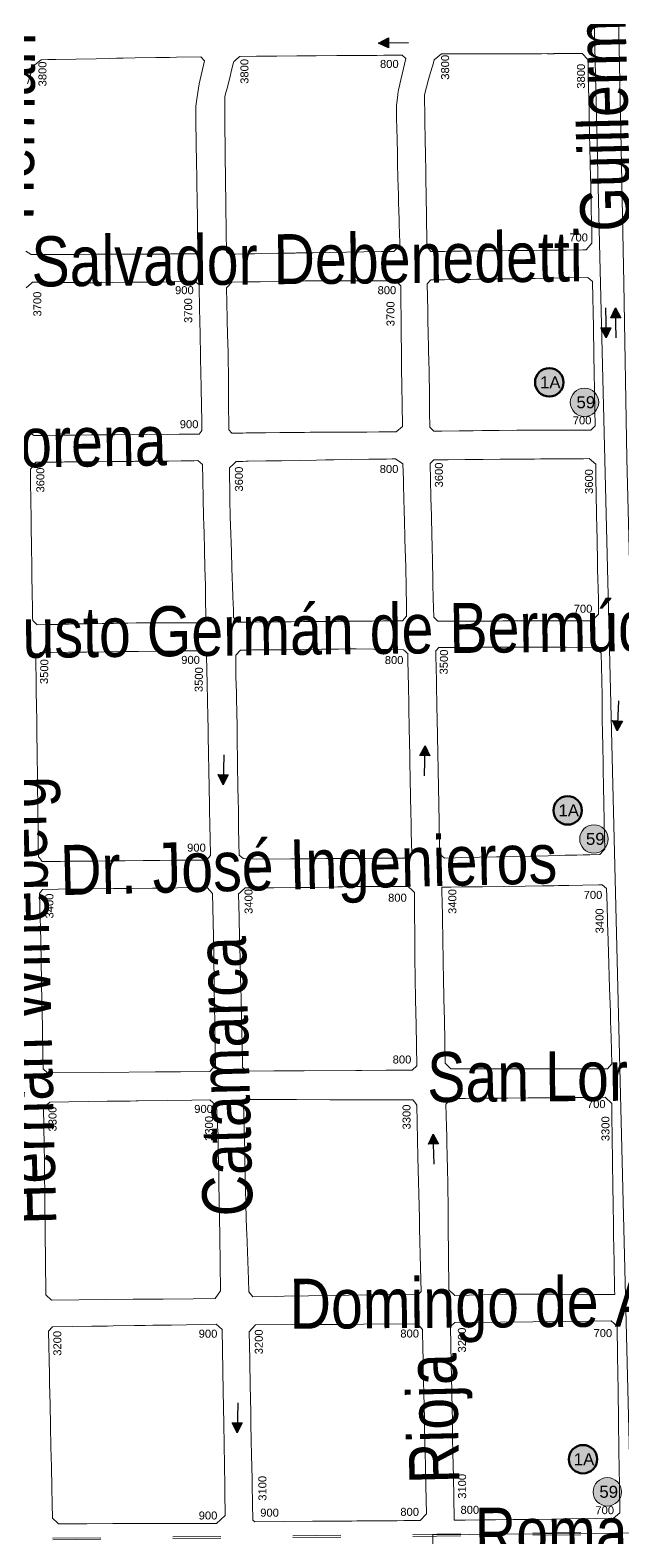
# Model space of a CAD drawing. Header units: millimetres. Extents: x 11558 to 23675, y 49449 to 61482.
# Drawn here: x 20325 to 20621, y 57256 to 58010 of the extents above; entities that cross this region are included whole.
import ezdxf

# ---------------------------------------------------------------- set-up
doc = ezdxf.new("R2010")
doc.units = ezdxf.units.MM
doc.linetypes.add('ACAD_ISO03W100', pattern=[30, 12, -18])
for name, color, linetype in [('0. plano base - nombres calles', 22, 'Continuous'), ('0. Plano Base - PLANO', 254, 'Continuous'), ('0. Plano base - sentido calles', 253, 'Continuous'), ('0.BARRIOS - DIVISIÓN', 12, 'ACAD_ISO03W100'), ('7. puesta en valor CC la lucila', 212, 'Continuous'), ('numeración', 7, 'Continuous')]:
    doc.layers.add(name, color=color, linetype=linetype)
for name, color, linetype, true_color in [('Linea 175', 7, 'Continuous', 0x1090da), ('Linea 59 Por la Lucila IDA', 7, 'Continuous', 0x007038), ('Linea 59 Por la Lucila VUELTA', 7, 'Continuous', 0xffc20a)]:
    doc.layers.add(name, color=color, linetype=linetype, true_color=true_color)
doc.layers.get('7. puesta en valor CC la lucila').off()
doc.styles.get("Standard").update_dxf_attribs({"font": 'arial.ttf'})

# ---------------------------------------------------------------- blocks, each defined once
blk = doc.blocks.new('MANZANAS')
at = {"layer": '0. Plano Base - PLANO', "color": 0, "linetype": 'Continuous', "lineweight": 5}
for points in [[(5638684.21, 6181994.13), (5638678.35, 6181991.01), (5638675.52, 6181992.34), (5638667.35, 6182007.49), (5638664.58, 6182012.62), (5638663.28, 6182015.03), (5638662.26, 6182016.92), (5638660.73, 6182019.75), (5638659.19, 6182022.61), (5638657.16, 6182026.38), (5638654.27, 6182031.73), (5638649.65, 6182040.27), (5638646.3, 6182046.48), (5638644.68, 6182049.48), (5638644.55, 6182049.7), (5638639.92, 6182058.27), (5638639.48, 6182059.09), (5638637.75, 6182066.76), (5638637.32, 6182068.65), (5638636.01, 6182075.39), (5638635.74, 6182076.79), (5638637.59, 6182081.2), (5638643.64, 6182084.36), (5638644.5, 6182084.81), (5638651.46, 6182088.44), (5638652.11, 6182088.78), (5638652.9, 6182089.2), (5638661.46, 6182093.66), (5638670.55, 6182098.4), (5638679.24, 6182102.92), (5638681.7, 6182104.2), (5638681.86, 6182104.28), (5638684.55, 6182105.69), (5638684.71, 6182105.77), (5638687.33, 6182107.13), (5638687.46, 6182107.2), (5638690.08, 6182108.57), (5638690.28, 6182108.67), (5638692.91, 6182110.04), (5638693.4, 6182110.29), (5638695.56, 6182111.42), (5638699.91, 6182113.69), (5638703.82, 6182112.35), (5638705.2, 6182109.84), (5638707.25, 6182106.1), (5638708.15, 6182104.46), (5638710.27, 6182100.6), (5638711.25, 6182098.81), (5638712.28, 6182096.94), (5638712.31, 6182096.88), (5638712.59, 6182096.37), (5638717.04, 6182088.28), (5638717.21, 6182087.96), (5638718.03, 6182086.48), (5638722.03, 6182079.18), (5638724.7, 6182074.32), (5638725.35, 6182073.14), (5638728.3, 6182067.77), (5638729.09, 6182066.33), (5638731.85, 6182061.3), (5638734.27, 6182056.89), (5638735.97, 6182053.78), (5638738.44, 6182049.25), (5638740.25, 6182045.93), (5638744.45, 6182038.24), (5638747.98, 6182031.78), (5638746.86, 6182027.54), (5638745.39, 6182026.76), (5638738.03, 6182022.83), (5638730.29, 6182018.7), (5638727.41, 6182017.17), (5638722.84, 6182014.73), (5638722.45, 6182014.52), (5638719.15, 6182012.76), (5638714.89, 6182010.49), (5638712.47, 6182009.2), (5638707.15, 6182006.36), (5638699.7, 6182002.39), (5638691.79, 6181998.17), (5638688.59, 6181996.47), (5638684.49, 6181994.28)], [(5638590.89, 6181944.09), (5638589.73, 6181943.46), (5638587.79, 6181943.84), (5638587.28, 6181944.82), (5638583.79, 6181951.34), (5638583.54, 6181951.8), (5638580.42, 6181957.64), (5638579.34, 6181959.65), (5638579.1, 6181960.09), (5638574.9, 6181967.94), (5638572.46, 6181972.5), (5638571.85, 6181973.64), (5638570.91, 6181975.39), (5638570.88, 6181975.44), (5638570.17, 6181976.78), (5638569.67, 6181977.72), (5638566.12, 6181984.33), (5638561.44, 6181993.08), (5638559.97, 6181995.83), (5638556.71, 6182001.96), (5638552.1, 6182010.89), (5638551.44, 6182012.18), (5638551.1, 6182013.63), (5638550.43, 6182016.51), (5638549.65, 6182019.82), (5638548.82, 6182023.33), (5638548.67, 6182023.99), (5638548.65, 6182024.07), (5638547.52, 6182028.88), (5638547.29, 6182029.87), (5638547.45, 6182030.3), (5638547.53, 6182030.52), (5638548.04, 6182031.85), (5638548.12, 6182032.07), (5638548.42, 6182032.84), (5638548.68, 6182033.55), (5638556.11, 6182037.49), (5638565.11, 6182042.25), (5638573.96, 6182046.94), (5638582.39, 6182051.4), (5638591.57, 6182056.26), (5638599.91, 6182060.68), (5638600.41, 6182060.95), (5638600.62, 6182061.06), (5638609.2, 6182065.6), (5638612.34, 6182067.26), (5638620.45, 6182071.56), (5638622.77, 6182070.92), (5638626.78, 6182055.31), (5638627.49, 6182053.39), (5638627.67, 6182052.9), (5638629.59, 6182047.7), (5638630.38, 6182046.22), (5638632.31, 6182042.62), (5638632.5, 6182042.28), (5638635.02, 6182037.67), (5638637.45, 6182033.22), (5638637.82, 6182032.56), (5638640.63, 6182027.43), (5638640.71, 6182027.28), (5638642.16, 6182024.64), (5638643.39, 6182022.38), (5638643.47, 6182022.23), (5638646.79, 6182016.17), (5638651.01, 6182008.59), (5638652.42, 6182006.06), (5638655.36, 6182000.79), (5638656.52, 6181998.69), (5638658.08, 6181995.89), (5638662.66, 6181987.67), (5638663.27, 6181986.57), (5638661.97, 6181982.58), (5638659.25, 6181981.11), (5638659.16, 6181981.05), (5638659.06, 6181981), (5638658.96, 6181980.95), (5638658.88, 6181980.9), (5638656.58, 6181979.66), (5638648.83, 6181975.46), (5638641.18, 6181971.31), (5638633.77, 6181967.3), (5638626.45, 6181963.34), (5638626.2, 6181963.21), (5638621.73, 6181960.79), (5638621, 6181960.39), (5638619.25, 6181959.45), (5638618.55, 6181959.07), (5638616.31, 6181957.85), (5638611.01, 6181954.98), (5638603.52, 6181950.93), (5638600.71, 6181949.41), (5638599.68, 6181948.85), (5638598.42, 6181948.17), (5638598.16, 6181948.03), (5638595.84, 6181946.77), (5638592.26, 6181944.83), (5638592.07, 6181944.73)], [(5638724.72, 6181913.92), (5638721.2, 6181912.05), (5638718.38, 6181912.84), (5638714.79, 6181919.6), (5638712.6, 6181923.72), (5638710.1, 6181928.43), (5638706.13, 6181935.9), (5638705.28, 6181937.44), (5638702.55, 6181942.4), (5638700.44, 6181946.25), (5638699.21, 6181948.47), (5638696.44, 6181953.52), (5638692.67, 6181960.37), (5638692.05, 6181961.5), (5638690.52, 6181964.28), (5638684.15, 6181975.87), (5638684.92, 6181978.36), (5638690.94, 6181981.61), (5638698.42, 6181985.64), (5638698.9, 6181985.9), (5638702.38, 6181987.78), (5638705.51, 6181989.47), (5638706.12, 6181989.8), (5638710.83, 6181992.34), (5638713.98, 6181994.04), (5638721.44, 6181998.07), (5638726.61, 6182000.85), (5638729.11, 6182002.2), (5638730.92, 6182003.18), (5638734.66, 6182005.2), (5638735.18, 6182005.48), (5638737.07, 6182006.5), (5638745.56, 6182011.08), (5638753.97, 6182015.62), (5638757.06, 6182015), (5638760.99, 6182007.74), (5638761.41, 6182006.96), (5638763.83, 6182002.5), (5638764.18, 6182001.85), (5638764.94, 6182000.45), (5638765.21, 6181999.95), (5638765.37, 6181999.65), (5638766.89, 6181996.84), (5638767.5, 6181995.72), (5638769.23, 6181992.51), (5638773.44, 6181984.74), (5638773.98, 6181983.74), (5638775.59, 6181980.76), (5638775.64, 6181980.67), (5638777.79, 6181976.7), (5638778.15, 6181976.04), (5638778.68, 6181975.06), (5638779.59, 6181973.37), (5638782.14, 6181968.67), (5638782.9, 6181967.26), (5638783.24, 6181966.63), (5638787.61, 6181958.57), (5638791.39, 6181951.58), (5638790.49, 6181948.68), (5638775.1, 6181940.63), (5638772.48, 6181939.26), (5638770.26, 6181938.1), (5638765.42, 6181935.57), (5638761.74, 6181933.64), (5638757.74, 6181931.51), (5638750.01, 6181927.39), (5638742.39, 6181923.34), (5638738.56, 6181921.29), (5638734.8, 6181919.29), (5638732.29, 6181917.95)], [(5638632.79, 6181865.01), (5638632.06, 6181864.62), (5638629.92, 6181865.39), (5638629.5, 6181866.18), (5638628.74, 6181867.63), (5638624.38, 6181875.85), (5638623.68, 6181877.16), (5638620.28, 6181883.59), (5638618.6, 6181886.71), (5638616.03, 6181891.62), (5638614.5, 6181894.5), (5638612.02, 6181899.01), (5638609.2, 6181904.15), (5638607.8, 6181906.7), (5638603.56, 6181914.44), (5638596.17, 6181927.89), (5638596.28, 6181928.27), (5638597.23, 6181931.59), (5638602.38, 6181934.38), (5638609.7, 6181938.33), (5638617.73, 6181942.67), (5638625.3, 6181946.77), (5638629.52, 6181949.04), (5638632.88, 6181950.79), (5638636.11, 6181952.47), (5638640.23, 6181954.62), (5638648.16, 6181958.75), (5638663.75, 6181966.87), (5638669.54, 6181969.89), (5638673, 6181968.87), (5638675.46, 6181964.22), (5638676.77, 6181961.75), (5638680.31, 6181955.08), (5638684.38, 6181947.39), (5638688.4, 6181939.81), (5638692.33, 6181932.4), (5638696.52, 6181924.64), (5638700.78, 6181916.72), (5638706.08, 6181906.89), (5638704.58, 6181902.94), (5638699.68, 6181900.38), (5638696.87, 6181898.94), (5638691.65, 6181896.2), (5638687.85, 6181894.21), (5638684.18, 6181892.3), (5638678.48, 6181889.33), (5638676.51, 6181888.28), (5638673.96, 6181886.92), (5638668.9, 6181884.23), (5638666.64, 6181883.03), (5638664.02, 6181881.63), (5638661.47, 6181880.27), (5638653.86, 6181876.22), (5638653.22, 6181875.88), (5638646.98, 6181872.56), (5638646.19, 6181872.14), (5638638.29, 6181867.94), (5638636.85, 6181867.17), (5638634.77, 6181866.06)], [(5638780.15, 6181835.67), (5638766.67, 6181828.65), (5638763.99, 6181829.45), (5638759.49, 6181837.64), (5638755.97, 6181844.05), (5638754.52, 6181846.68), (5638753.77, 6181848.05), (5638751.82, 6181851.61), (5638749.8, 6181855.29), (5638747.71, 6181859.09), (5638743.43, 6181866.88), (5638740.6, 6181872.03), (5638739.36, 6181874.3), (5638737.67, 6181877.37), (5638735.03, 6181882.18), (5638727.01, 6181896.78), (5638727.77, 6181899.31), (5638734.12, 6181902.68), (5638741.64, 6181906.66), (5638749.51, 6181910.82), (5638757.03, 6181914.8), (5638764.57, 6181918.79), (5638772.25, 6181922.85), (5638774.84, 6181924.22), (5638778.87, 6181926.35), (5638784.71, 6181929.45), (5638792.04, 6181933.31), (5638793.93, 6181934.31), (5638796.3, 6181935.57), (5638800.5, 6181934.71), (5638803.87, 6181928.5), (5638807.97, 6181920.97), (5638812.15, 6181913.3), (5638816.28, 6181905.72), (5638817.97, 6181902.6), (5638820.38, 6181898.19), (5638822.18, 6181894.88), (5638824.47, 6181890.67), (5638824.74, 6181890.18), (5638828.96, 6181882.42), (5638829.28, 6181881.85), (5638829.98, 6181880.55), (5638833.11, 6181874.81), (5638833.29, 6181874.48), (5638836.39, 6181868.79), (5638834.98, 6181864.25), (5638828.66, 6181860.99), (5638815.16, 6181853.92), (5638811.13, 6181851.81), (5638803.5, 6181847.84), (5638795.57, 6181843.71), (5638791.89, 6181841.79), (5638787.87, 6181839.7), (5638784.99, 6181838.19), (5638784.49, 6181837.93)], [(5638684.13, 6181785.2), (5638678.25, 6181782.08), (5638675.3, 6181783.24), (5638673.55, 6181786.34), (5638670.23, 6181792.25), (5638667.58, 6181796.96), (5638663.3, 6181804.57), (5638659.1, 6181812.04), (5638657.07, 6181815.64), (5638654.83, 6181819.64), (5638650.62, 6181827.12), (5638646.4, 6181834.62), (5638645.91, 6181835.55), (5638639, 6181848.69), (5638639.93, 6181851.42), (5638640.33, 6181852.61), (5638640.47, 6181853.02), (5638643.37, 6181854.59), (5638644.91, 6181855.42), (5638645.79, 6181855.9), (5638653.55, 6181860.09), (5638660.53, 6181863.86), (5638668.35, 6181868.08), (5638675.86, 6181872.14), (5638679.79, 6181874.27), (5638683.44, 6181876.23), (5638691.1, 6181880.37), (5638698.79, 6181884.52), (5638705.7, 6181888.26), (5638706.59, 6181888.74), (5638709.05, 6181890.07), (5638710.56, 6181890.88), (5638714.94, 6181890.44), (5638718.79, 6181883.5), (5638720.4, 6181880.6), (5638723.13, 6181875.68), (5638724.09, 6181873.94), (5638725.73, 6181870.97), (5638727.15, 6181868.42), (5638727.36, 6181868.03), (5638727.88, 6181867.09), (5638730.2, 6181862.91), (5638731.46, 6181860.64), (5638733.2, 6181857.49), (5638735.59, 6181853.18), (5638739.91, 6181845.38), (5638740.81, 6181843.76), (5638744.04, 6181837.92), (5638746.07, 6181834.13), (5638748.1, 6181830.32), (5638751.64, 6181823.68), (5638750.95, 6181820.65), (5638745.2, 6181817.6), (5638742.56, 6181816.2), (5638737.63, 6181813.59), (5638733.81, 6181811.56), (5638730.91, 6181810.02), (5638729.73, 6181809.39), (5638726.82, 6181807.85), (5638722.18, 6181805.39), (5638721.85, 6181805.21), (5638715.21, 6181801.69), (5638714.68, 6181801.41), (5638707.27, 6181797.48), (5638701.83, 6181794.59), (5638699.28, 6181793.24), (5638691.99, 6181789.37), (5638688.33, 6181787.43)], [(5638829.14, 6181727.75), (5638824.23, 6181725.06), (5638821.11, 6181725.87), (5638818.95, 6181729.84), (5638815, 6181737.1), (5638813.41, 6181740.03), (5638805.2, 6181755.12), (5638801.16, 6181762.54), (5638796.99, 6181770.21), (5638793.09, 6181777.38), (5638792.99, 6181777.56), (5638788.81, 6181785.23), (5638786.19, 6181790.05), (5638784.53, 6181793.1), (5638782.12, 6181797.54), (5638780.47, 6181800.56), (5638776.1, 6181808.59), (5638774.35, 6181811.82), (5638772.99, 6181814.31), (5638772.64, 6181814.96), (5638773.31, 6181817.2), (5638774.09, 6181817.61), (5638778.61, 6181819.98), (5638778.93, 6181820.15), (5638785.98, 6181823.85), (5638789.51, 6181825.71), (5638793.07, 6181827.57), (5638800.63, 6181831.54), (5638800.82, 6181831.64), (5638808.33, 6181835.59), (5638816.05, 6181839.61), (5638823.03, 6181843.2), (5638824.39, 6181843.91), (5638829.09, 6181846.33), (5638829.72, 6181846.66), (5638841.75, 6181852.86), (5638842.22, 6181853.1), (5638843.6, 6181852.77), (5638845.24, 6181852.38), (5638846.56, 6181852.07), (5638847.47, 6181850.39), (5638848.88, 6181847.8), (5638850.67, 6181844.51), (5638852.12, 6181841.85), (5638857.62, 6181831.61), (5638861.78, 6181823.89), (5638866.05, 6181816.04), (5638866.1, 6181815.93), (5638868.09, 6181812.28), (5638870.03, 6181808.71), (5638871.47, 6181806.06), (5638874.33, 6181800.8), (5638878.36, 6181793.39), (5638882.41, 6181785.94), (5638886.35, 6181778.69), (5638890.86, 6181770.4), (5638892.71, 6181767), (5638893.3, 6181765.93), (5638893, 6181764.84), (5638892.34, 6181762.37), (5638887.98, 6181759.98), (5638885.04, 6181758.38), (5638882.29, 6181756.87), (5638879.84, 6181755.53), (5638877.23, 6181754.1), (5638874.62, 6181752.67), (5638869.78, 6181750.02), (5638862.39, 6181745.97), (5638861.87, 6181745.69), (5638854.64, 6181741.72), (5638850.57, 6181739.49), (5638850.04, 6181739.2), (5638847.12, 6181737.6), (5638839.54, 6181733.45), (5638831.89, 6181729.26)], [(5638595.79, 6181737.95), (5638589.89, 6181734.75), (5638586.91, 6181735.6), (5638586.33, 6181736.66), (5638584.83, 6181739.42), (5638583.74, 6181741.42), (5638580.54, 6181747.29), (5638578.97, 6181750.18), (5638577.64, 6181752.66), (5638574.96, 6181757.64), (5638572.63, 6181761.98), (5638570.71, 6181765.55), (5638568.73, 6181769.22), (5638567.37, 6181771.75), (5638566.67, 6181773.06), (5638565.19, 6181775.81), (5638562.62, 6181780.57), (5638558.46, 6181788.31), (5638557.04, 6181790.96), (5638555.35, 6181794.09), (5638551.02, 6181802.15), (5638551.81, 6181806.5), (5638556.58, 6181809.04), (5638557.03, 6181809.28), (5638562.99, 6181812.45), (5638563.6, 6181812.77), (5638564.49, 6181813.25), (5638568.47, 6181815.36), (5638572.14, 6181817.31), (5638575.88, 6181819.3), (5638579.42, 6181821.18), (5638583.33, 6181823.26), (5638584.08, 6181823.64), (5638587.44, 6181825.44), (5638594.9, 6181829.41), (5638595.47, 6181829.71), (5638602.6, 6181833.5), (5638610.37, 6181837.63), (5638616.03, 6181840.64), (5638617.17, 6181841.24), (5638618.6, 6181842.01), (5638619.54, 6181842.52), (5638621.68, 6181843.69), (5638623.27, 6181844.56), (5638626.22, 6181843.82), (5638629.96, 6181837.04), (5638634.31, 6181829.15), (5638638.73, 6181821.13), (5638640.83, 6181817.34), (5638642.66, 6181814.01), (5638646.91, 6181806.3), (5638651.16, 6181798.59), (5638655.37, 6181790.96), (5638657.13, 6181787.67), (5638658.26, 6181785.53), (5638663.04, 6181776.56), (5638663.29, 6181776.09), (5638661.38, 6181772.93), (5638656.43, 6181770.38), (5638648.78, 6181766.44), (5638641.32, 6181762.6), (5638637.74, 6181760.69), (5638633.42, 6181758.35), (5638629.67, 6181756.32), (5638626.1, 6181754.38), (5638623.38, 6181752.9), (5638618.5, 6181750.26), (5638613.6, 6181747.6), (5638610.75, 6181746.06), (5638609.21, 6181745.22), (5638608.17, 6181744.66), (5638603.64, 6181742.2), (5638600.6, 6181740.55), (5638599.15, 6181739.77)], [(5638739.32, 6181680.44), (5638735.13, 6181678.48), (5638734.81, 6181678.55), (5638733.75, 6181678.77), (5638732.55, 6181679.02), (5638729.65, 6181684.36), (5638729.6, 6181684.46), (5638726, 6181691.1), (5638725.97, 6181691.15), (5638723.56, 6181695.59), (5638722.38, 6181697.77), (5638718.73, 6181704.49), (5638716.9, 6181707.9), (5638710.39, 6181719.96), (5638708.95, 6181722.64), (5638706.39, 6181727.39), (5638702.27, 6181735.05), (5638698.24, 6181742.54), (5638695.73, 6181747.19), (5638693.99, 6181750.43), (5638689.94, 6181757.64), (5638688.61, 6181760.16), (5638688.26, 6181760.83), (5638687.81, 6181761.67), (5638687.64, 6181761.99), (5638685.04, 6181766.89), (5638685.06, 6181766.95), (5638685.99, 6181770.27), (5638686.8, 6181770.71), (5638687.44, 6181771.07), (5638689.94, 6181772.45), (5638690.46, 6181772.74), (5638691.12, 6181773.11), (5638698.65, 6181777.07), (5638701.49, 6181778.58), (5638704.4, 6181780.12), (5638706.41, 6181781.19), (5638713.81, 6181785.14), (5638721.55, 6181789.3), (5638729.12, 6181793.36), (5638729.17, 6181793.39), (5638733.19, 6181795.55), (5638734.56, 6181796.28), (5638736.84, 6181797.53), (5638744.6, 6181801.39), (5638752.21, 6181805.07), (5638758.19, 6181807.96), (5638759.13, 6181807.73), (5638760.19, 6181807.46), (5638760.9, 6181807.29), (5638762.4, 6181804.54), (5638765.84, 6181798.22), (5638768.6, 6181793.14), (5638770.01, 6181790.56), (5638771.65, 6181787.54), (5638774.33, 6181782.63), (5638778.31, 6181775.31), (5638782.4, 6181767.8), (5638785.05, 6181762.94), (5638786.58, 6181760.13), (5638790.9, 6181752.2), (5638794.96, 6181744.74), (5638799.08, 6181737.17), (5638801.29, 6181733.11), (5638803.03, 6181729.92), (5638803.5, 6181729.05), (5638808.72, 6181719.47), (5638807.82, 6181716.47), (5638805.37, 6181715.17), (5638802.36, 6181713.58), (5638794.61, 6181709.49), (5638789.28, 6181706.68), (5638786.93, 6181705.43), (5638779.55, 6181701.54), (5638771.8, 6181697.45), (5638764.32, 6181693.5), (5638759.76, 6181691.09), (5638756.37, 6181689.3), (5638741.24, 6181681.34)], [(5638654.77, 6181635.13), (5638646.68, 6181630.83), (5638644.34, 6181631.94), (5638643.95, 6181632.12), (5638640.64, 6181638.28), (5638638.97, 6181641.4), (5638636.45, 6181646.1), (5638633.89, 6181650.87), (5638632.48, 6181653.5), (5638632.4, 6181653.64), (5638630.71, 6181656.79), (5638628.34, 6181661.22), (5638628.08, 6181661.69), (5638624.48, 6181668.4), (5638620.43, 6181675.96), (5638617.82, 6181680.82), (5638616.33, 6181683.59), (5638614.45, 6181687.09), (5638612.18, 6181691.34), (5638608.07, 6181699), (5638605.16, 6181704.41), (5638603.9, 6181706.76), (5638603.74, 6181707.07), (5638596.62, 6181720.33), (5638597.72, 6181723.12), (5638602.28, 6181725.57), (5638602.53, 6181725.7), (5638610.17, 6181729.78), (5638618.05, 6181733.99), (5638625.89, 6181738.18), (5638633.4, 6181742.2), (5638640.95, 6181746.23), (5638648.59, 6181750.32), (5638656.15, 6181754.36), (5638659.97, 6181756.4), (5638663.69, 6181758.39), (5638667.78, 6181760.57), (5638668.85, 6181761.14), (5638669, 6181761.09), (5638672.27, 6181759.83), (5638675.55, 6181753.81), (5638678.78, 6181747.88), (5638682.95, 6181740.21), (5638684.67, 6181737.05), (5638685.04, 6181736.37), (5638687.03, 6181732.72), (5638689.32, 6181728.5), (5638691.27, 6181724.92), (5638695.65, 6181716.88), (5638699.58, 6181709.65), (5638703.67, 6181702.14), (5638707.85, 6181694.44), (5638709.33, 6181691.72), (5638709.69, 6181691.07), (5638711.98, 6181686.86), (5638712.46, 6181685.97), (5638712.96, 6181685.05), (5638713.28, 6181684.46), (5638713.36, 6181684.31), (5638714.05, 6181683.04), (5638714.54, 6181682.15), (5638716.97, 6181677.67), (5638718.73, 6181674.44), (5638719.93, 6181672.25), (5638719.19, 6181669.36), (5638713.92, 6181666.55), (5638711.77, 6181665.41), (5638706.24, 6181662.48), (5638698.65, 6181658.44), (5638691.28, 6181654.53), (5638683.31, 6181650.29), (5638675.94, 6181646.38), (5638670.79, 6181643.64), (5638668.22, 6181642.27), (5638660.69, 6181638.28), (5638660.43, 6181638.13), (5638658.22, 6181636.96)], [(5638891.47, 6181641.14), (5638875.71, 6181632.92), (5638873.13, 6181633.75), (5638871.86, 6181634.17), (5638871.23, 6181635.32), (5638870.11, 6181637.39), (5638868.06, 6181641.15), (5638866.53, 6181643.98), (5638861.68, 6181652.91), (5638861.62, 6181653.01), (5638856.51, 6181662.41), (5638851.5, 6181671.64), (5638848.14, 6181677.83), (5638846.41, 6181681), (5638843.37, 6181686.6), (5638843.26, 6181686.81), (5638841.57, 6181689.91), (5638838.06, 6181696.37), (5638836.41, 6181699.41), (5638830.72, 6181709.89), (5638829.82, 6181711.53), (5638831.19, 6181712.26), (5638833.86, 6181713.69), (5638838.49, 6181716.16), (5638843.11, 6181718.63), (5638845.18, 6181719.74), (5638845.5, 6181719.91), (5638847.79, 6181721.13), (5638857.07, 6181726.08), (5638857.26, 6181726.19), (5638866.48, 6181731.11), (5638874.12, 6181735.22), (5638879.09, 6181737.94), (5638881.2, 6181739.1), (5638881.84, 6181739.45), (5638885.69, 6181741.55), (5638891.92, 6181744.97), (5638898.82, 6181748.75), (5638900.28, 6181749.54), (5638903.17, 6181748.86), (5638907.34, 6181741.4), (5638911.13, 6181734.62), (5638911.63, 6181733.73), (5638915.81, 6181726.25), (5638915.95, 6181726), (5638921.61, 6181715.87), (5638927.47, 6181705.4), (5638933.45, 6181694.72), (5638935.56, 6181690.93), (5638939.45, 6181683.97), (5638945.95, 6181672.35), (5638945.08, 6181669.12), (5638930.77, 6181661.65), (5638927.88, 6181660.15), (5638924.86, 6181658.57), (5638922.74, 6181657.46), (5638919.22, 6181655.62), (5638916.55, 6181654.23), (5638914.42, 6181653.12), (5638910.36, 6181651), (5638910.05, 6181650.84), (5638909.84, 6181650.73), (5638905.63, 6181648.53), (5638900.93, 6181646.08)], [(5638797.62, 6181591.23), (5638785.89, 6181585.04), (5638783.02, 6181585.68), (5638777.55, 6181595.62), (5638774.24, 6181601.63), (5638773.72, 6181602.58), (5638773, 6181603.89), (5638772.05, 6181605.62), (5638771.25, 6181607.07), (5638766.95, 6181614.89), (5638763.32, 6181621.49), (5638761.88, 6181624.1), (5638756.77, 6181633.39), (5638751.9, 6181642.25), (5638746.81, 6181651.5), (5638741.22, 6181661.65), (5638741.63, 6181662.85), (5638742.66, 6181665.93), (5638746.41, 6181667.88), (5638755.37, 6181672.56), (5638766.97, 6181678.62), (5638773.16, 6181681.88), (5638779.54, 6181685.41), (5638783.61, 6181687.66), (5638785.73, 6181688.83), (5638787.87, 6181690.02), (5638792.86, 6181692.64), (5638796.6, 6181694.61), (5638796.69, 6181694.66), (5638799.5, 6181696.13), (5638800.18, 6181696.49), (5638800.27, 6181696.54), (5638801.03, 6181696.94), (5638802.89, 6181697.91), (5638814.77, 6181704.12), (5638817.84, 6181703.2), (5638818.85, 6181702.9), (5638824.29, 6181692.64), (5638828.14, 6181685.38), (5638832.21, 6181677.7), (5638834.22, 6181673.91), (5638843.97, 6181655.87), (5638844.17, 6181655.5), (5638850.14, 6181644.46), (5638859.85, 6181626.49), (5638858.84, 6181623.56), (5638851.16, 6181619.51), (5638847.32, 6181617.48), (5638836.37, 6181611.7), (5638833.98, 6181610.43), (5638811.02, 6181598.31)], [(5638722.11, 6181551.18), (5638697.74, 6181538.25), (5638694.92, 6181539.12), (5638686.62, 6181554.32), (5638684.62, 6181558), (5638678.98, 6181568.34), (5638669.18, 6181586.29), (5638668.74, 6181587.1), (5638660.87, 6181601.52), (5638659.27, 6181604.44), (5638652.93, 6181616.06), (5638653.3, 6181618.52), (5638660.22, 6181622.22), (5638675.49, 6181630.39), (5638684.51, 6181635.21), (5638685.97, 6181636), (5638688.23, 6181637.2), (5638690.47, 6181638.4), (5638701.72, 6181644.42), (5638705.27, 6181646.32), (5638712.77, 6181650.33), (5638725.83, 6181657.32), (5638729.65, 6181655.89), (5638739.85, 6181637.03), (5638745.28, 6181627), (5638750.24, 6181617.82), (5638753.52, 6181611.76), (5638755.12, 6181608.81), (5638757.88, 6181603.7), (5638759.1, 6181601.44), (5638763.25, 6181593.76), (5638765.6, 6181589.43), (5638766.24, 6181588.24), (5638766.43, 6181587.89), (5638766.52, 6181587.72), (5638770.51, 6181580.34), (5638769.37, 6181576.24), (5638756.42, 6181569.37), (5638745.51, 6181563.59)], [(5638954.65, 6181546.97), (5638929.66, 6181533.42), (5638925.66, 6181534.5), (5638917.32, 6181550.24), (5638911.17, 6181561.84), (5638906.34, 6181570.95), (5638901.5, 6181580.09), (5638896.5, 6181589.17), (5638894.95, 6181591.98), (5638893.17, 6181595.22), (5638891.89, 6181597.55), (5638889.46, 6181601.96), (5638887.07, 6181606.29), (5638881.67, 6181616.11), (5638882.8, 6181620.01), (5638885.1, 6181621.23), (5638888.97, 6181623.27), (5638889.05, 6181623.31), (5638898.16, 6181628.13), (5638907.62, 6181633.13), (5638916.66, 6181637.91), (5638926.04, 6181642.88), (5638935.05, 6181647.64), (5638944.42, 6181652.59), (5638945.71, 6181653.28), (5638950.7, 6181655.92), (5638954.95, 6181654.74), (5638955.93, 6181652.93), (5638958.84, 6181647.52), (5638962.15, 6181641.38), (5638969.48, 6181627.76), (5638974.17, 6181619.06), (5638979.35, 6181609.44), (5638983.44, 6181601.83), (5638984.91, 6181599.11), (5638986.18, 6181596.75), (5638992.57, 6181584.89), (5638999.14, 6181572.67), (5639000.38, 6181570.55), (5638996.19, 6181568.51), (5638991.4, 6181566.04), (5638973.32, 6181556.69), (5638964.08, 6181551.91), (5638955.16, 6181547.24), (5638954.7, 6181546.99)], [(5638850.69, 6181491.82), (5638840.47, 6181486.31), (5638837.49, 6181487.57), (5638834.37, 6181493.08), (5638832.3, 6181496.74), (5638829.93, 6181500.91), (5638823.06, 6181513.04), (5638822.17, 6181514.62), (5638822.1, 6181514.74), (5638816.21, 6181525.43), (5638816.14, 6181525.56), (5638815.45, 6181526.81), (5638809.75, 6181537.15), (5638803.82, 6181547.91), (5638803.43, 6181548.62), (5638794.65, 6181564.57), (5638791.71, 6181569.9), (5638792.44, 6181572.48), (5638811.13, 6181582.13), (5638814.28, 6181583.76), (5638829.16, 6181591.45), (5638841.98, 6181598.07), (5638865.99, 6181610.55), (5638867.39, 6181609.83), (5638868.97, 6181609.04), (5638881.44, 6181586.31), (5638896.26, 6181559.31), (5638898.62, 6181555), (5638908.11, 6181537.71), (5638913.8, 6181527.34), (5638913.83, 6181527.29), (5638913.29, 6181525.57), (5638882.68, 6181509.07), (5638876.23, 6181505.6), (5638864.91, 6181499.49), (5638854.23, 6181493.73)], [(5638787.96, 6181457.56), (5638751.87, 6181438.33), (5638748.2, 6181439.49), (5638747.65, 6181440.52), (5638733.39, 6181467.19), (5638725.89, 6181481.21), (5638718.53, 6181494.98), (5638716.78, 6181498.27), (5638713.05, 6181505.25), (5638704.13, 6181521.84), (5638705.5, 6181525.88), (5638730.84, 6181539.46), (5638731.4, 6181539.76), (5638740.92, 6181544.86), (5638743.61, 6181546.3), (5638744.49, 6181546.77), (5638757.42, 6181553.69), (5638768.01, 6181559.43), (5638775.95, 6181563.73), (5638780.37, 6181562.58), (5638786.9, 6181551.46), (5638787.29, 6181550.79), (5638788, 6181549.48), (5638790.31, 6181545.23), (5638791.12, 6181543.74), (5638797.85, 6181531.35), (5638799.71, 6181527.92), (5638803.1, 6181521.69), (5638811.77, 6181505.51), (5638824.65, 6181481.48), (5638824.68, 6181481.42), (5638824.07, 6181476.79), (5638814.44, 6181471.66), (5638801.2, 6181464.61)], [(5638982.88, 6181434.34), (5638981.22, 6181433.46), (5638975.57, 6181443.86), (5638971.03, 6181452.22), (5638965.15, 6181463.05), (5638961.58, 6181469.62), (5638957.83, 6181476.52), (5638954.31, 6181483.02), (5638951.21, 6181488.72), (5638950.6, 6181489.84), (5638943.69, 6181502.58), (5638934.98, 6181518.6), (5638935.95, 6181521.3), (5638955.96, 6181531.97), (5638984.75, 6181547.33), (5639004.87, 6181558.06), (5639008.72, 6181557.1), (5639015.74, 6181544.07), (5639023.95, 6181528.81), (5639030.98, 6181515.77), (5639038.26, 6181502.25), (5639046.51, 6181486.93), (5639052.98, 6181474.92), (5639051.39, 6181470.88), (5639030.86, 6181460.01), (5639017.58, 6181452.85), (5639007.24, 6181447.34), (5638999.47, 6181443.19), (5638996.41, 6181441.55), (5638994.07, 6181440.31), (5638986.08, 6181436.05)], [(5638906.33, 6181393.85), (5638893.14, 6181386.87), (5638891.93, 6181387.17), (5638887.98, 6181394.41), (5638886.83, 6181396.52), (5638886.26, 6181397.58), (5638885.15, 6181399.61), (5638883.71, 6181402.26), (5638882.1, 6181405.2), (5638876.28, 6181415.88), (5638872.99, 6181421.92), (5638868.92, 6181429.38), (5638866.63, 6181433.59), (5638862.24, 6181441.63), (5638860.29, 6181445.22), (5638853.48, 6181457.71), (5638846.85, 6181469.88), (5638848.11, 6181474.34), (5638871.58, 6181486.77), (5638874.04, 6181488.07), (5638884.82, 6181493.77), (5638885.38, 6181494.06), (5638895.77, 6181499.57), (5638919.63, 6181512.19), (5638923.16, 6181510.75), (5638928.11, 6181501.71), (5638929.97, 6181498.33), (5638930.66, 6181497.08), (5638932.67, 6181493.41), (5638941.48, 6181477.34), (5638944.51, 6181471.83), (5638945.61, 6181469.82), (5638950.8, 6181460.36), (5638955.62, 6181451.57), (5638960.65, 6181442.41), (5638967.49, 6181429.94), (5638966.17, 6181425.52), (5638964.07, 6181424.42), (5638962.3, 6181423.48), (5638960.28, 6181422.41), (5638958.99, 6181421.72), (5638956.05, 6181420.17), (5638948.39, 6181416.11), (5638947.13, 6181415.45), (5638943.18, 6181413.36), (5638938.23, 6181410.74), (5638936, 6181409.56), (5638933.98, 6181408.49), (5638930.63, 6181406.71), (5638926.19, 6181404.36), (5638918.62, 6181400.36)], [(5638812.7, 6181343.96), (5638806.63, 6181340.79), (5638806, 6181340.95), (5638802.61, 6181341.78), (5638799.13, 6181348.16), (5638795.29, 6181355.18), (5638790.3, 6181364.32), (5638785.46, 6181373.19), (5638780.5, 6181382.27), (5638775.33, 6181391.73), (5638770.28, 6181400.98), (5638770.21, 6181401.11), (5638769.52, 6181402.38), (5638768.17, 6181404.84), (5638757.74, 6181423.95), (5638758.53, 6181426.7), (5638775.9, 6181436.08), (5638782.7, 6181439.76), (5638785.18, 6181441.1), (5638794.62, 6181446.2), (5638799.28, 6181448.71), (5638802.72, 6181450.58), (5638810.92, 6181455.01), (5638830.52, 6181465.59), (5638834.41, 6181464.72), (5638849.07, 6181437.6), (5638856.84, 6181423.21), (5638871.61, 6181395.88), (5638873.02, 6181393.27), (5638878.65, 6181382.85), (5638876.58, 6181377.35), (5638865.62, 6181371.62), (5638856.76, 6181366.99), (5638846.71, 6181361.74), (5638841.93, 6181359.24), (5638836.09, 6181356.19), (5638831.44, 6181353.76), (5638830.69, 6181353.37), (5638819.05, 6181347.28), (5638815.1, 6181345.22)]]:
    blk.add_lwpolyline(points, close=True, dxfattribs=at)
for points in [[(5638460.96, 6181972.57), (5638459.94, 6181978.78), (5638459.86, 6181979.24), (5638459.42, 6181981.89), (5638459.79, 6181982.71), (5638460.18, 6181983.6), (5638461.41, 6181986.36), (5638461.67, 6181986.5), (5638464.31, 6181987.94), (5638467.91, 6181989.89), (5638476.67, 6181994.65), (5638485.51, 6181999.45), (5638491.58, 6182002.74), (5638494.48, 6182004.31), (5638497.4, 6182005.9), (5638502.73, 6182008.79), (5638511.79, 6182013.71), (5638517.76, 6182016.95), (5638520.86, 6182018.63), (5638531.48, 6182024.39), (5638534.13, 6182023.41), (5638537.06, 6182012), (5638539.18, 6182005.77), (5638540.68, 6182001.34), (5638541.32, 6182000.14), (5638543.93, 6181995.25), (5638544.76, 6181993.68), (5638548.74, 6181986.22), (5638550.11, 6181983.66), (5638553.33, 6181977.71), (5638558.13, 6181968.83), (5638559.86, 6181965.64), (5638562.21, 6181961.3), (5638563.66, 6181958.61), (5638566.44, 6181953.47), (5638568.08, 6181950.43), (5638569.87, 6181947.13), (5638574.67, 6181938.25), (5638574.79, 6181938.02), (5638575.09, 6181937.47), (5638574.66, 6181935.78), (5638574.15, 6181935.51), (5638573.96, 6181935.41), (5638568.59, 6181932.59), (5638563.71, 6181930.03), (5638560.76, 6181928.48), (5638558.09, 6181927.08), (5638545.66, 6181920.55), (5638537.64, 6181916.34), (5638529.99, 6181912.33), (5638522.39, 6181908.34), (5638514.66, 6181904.28), (5638511.64, 6181902.7), (5638510.73, 6181902.22), (5638507, 6181900.26), (5638501.83, 6181897.55), (5638498.77, 6181897.83)], [(5638507.31, 6181881.74), (5638508.59, 6181884.88), (5638508.91, 6181885.65), (5638509.33, 6181885.86), (5638513.47, 6181887.98), (5638521.09, 6181891.87), (5638522.85, 6181892.81), (5638528.81, 6181895.81), (5638531.73, 6181897.3), (5638533.45, 6181898.12), (5638536.63, 6181899.8), (5638539.38, 6181901.2), (5638544.5, 6181903.95), (5638552.11, 6181908.04), (5638559.69, 6181912.11), (5638562.92, 6181913.84), (5638575.09, 6181920.38), (5638580.68, 6181923.38), (5638583.23, 6181923), (5638589.44, 6181911.61), (5638591.5, 6181907.83), (5638595.64, 6181900.23), (5638599.89, 6181892.41), (5638601.23, 6181889.96), (5638603.95, 6181884.96), (5638608.12, 6181877.31), (5638616.2, 6181862.47), (5638618.13, 6181858.92), (5638618.01, 6181858.22), (5638617.86, 6181857.4), (5638617.73, 6181856.63), (5638613.45, 6181854.36), (5638608.96, 6181851.98), (5638588.18, 6181840.97), (5638580.45, 6181836.88), (5638572.83, 6181832.84), (5638570.11, 6181831.39), (5638565.22, 6181828.8), (5638557.47, 6181824.7), (5638549.88, 6181820.67), (5638544.72, 6181817.94), (5638541.31, 6181818.37)]]:
    blk.add_lwpolyline(points, dxfattribs=at)
blk = doc.blocks.new('59')
at = {"layer": 'Linea 59 Por la Lucila VUELTA', "lineweight": 211, "true_color": 0xededed}
h = blk.add_hatch(color=7, dxfattribs=at)
h.dxf.hatch_style = 1
edge = h.paths.add_edge_path()
edge.add_arc((0, 0), 7.11, 0, 360)
at = {"layer": 'Linea 59 Por la Lucila VUELTA', "lineweight": 9}
blk.add_circle((0, 0), 7.11, dxfattribs=at)
at = {"layer": 'Linea 59 Por la Lucila VUELTA', "lineweight": 15, "insert": (-3.99, 3.04), "char_height": 6, "attachment_point": 1}
blk.add_mtext_dynamic_manual_height_columns('59', width=16.4579, gutter_width=12.5, heights=[0], dxfattribs=at)

msp = doc.modelspace()

# ---------------------------------------------------------------- hatches: boundary and pattern name
at = {"layer": '0. Plano base - sentido calles', "linetype": 'Continuous', "lineweight": 25, "ltscale": 2, "true_color": 0x1a1a1a}
h = msp.add_hatch(color=250, dxfattribs=at)
h.dxf.hatch_style = 1
h.paths.add_polyline_path([(20498.83, 58003.21), (20503.83, 58000.72), (20503.83, 58003.22)])
h.paths.add_polyline_path([(20498.83, 58003.21), (20503.83, 58003.22), (20503.82, 58005.72)])
h = msp.add_hatch(color=250, dxfattribs=at)
h.dxf.hatch_style = 1
h.paths.add_polyline_path([(20617.35, 57870.83), (20614.92, 57865.79), (20617.42, 57865.83)])
h.paths.add_polyline_path([(20617.35, 57870.83), (20617.42, 57865.83), (20619.92, 57865.86)])
h = msp.add_hatch(color=250, dxfattribs=at)
h.dxf.hatch_style = 1
h.paths.add_polyline_path([(20612.57, 57855.75), (20615, 57860.79), (20612.5, 57860.75)])
h.paths.add_polyline_path([(20612.57, 57855.75), (20612.5, 57860.75), (20610, 57860.72)])
h = msp.add_hatch(color=250, dxfattribs=at)
h.dxf.hatch_style = 1
h.paths.add_polyline_path([(20618.12, 57659.31), (20620.83, 57664.2), (20618.33, 57664.3)])
h.paths.add_polyline_path([(20618.12, 57659.31), (20618.33, 57664.3), (20615.84, 57664.41)])
h = msp.add_hatch(color=250, dxfattribs=at)
h.dxf.hatch_style = 1
h.paths.add_polyline_path([(20522.17, 57651.86), (20519.55, 57646.92), (20522.05, 57646.86)])
h.paths.add_polyline_path([(20522.17, 57651.86), (20522.05, 57646.86), (20524.55, 57646.8)])
h = msp.add_hatch(color=250, dxfattribs=at)
h.dxf.hatch_style = 1
h.paths.add_polyline_path([(20421.18, 57632.36), (20423.8, 57637.3), (20421.3, 57637.36)])
h.paths.add_polyline_path([(20421.18, 57632.36), (20421.3, 57637.36), (20418.8, 57637.43)])
h = msp.add_hatch(color=250, dxfattribs=at)
h.dxf.hatch_style = 1
h.paths.add_polyline_path([(20526.09, 57457.66), (20523.79, 57452.56), (20526.29, 57452.66)])
h.paths.add_polyline_path([(20526.09, 57457.66), (20526.29, 57452.66), (20528.79, 57452.76)])
h = msp.add_hatch(color=250, dxfattribs=at)
h.dxf.hatch_style = 1
h.paths.add_polyline_path([(20428.18, 57308.32), (20430.8, 57313.26), (20428.3, 57313.32)])
h.paths.add_polyline_path([(20428.18, 57308.32), (20428.3, 57313.32), (20425.8, 57313.38)])
at = {"layer": 'Linea 175', "lineweight": 211, "true_color": 0xededed}
h = msp.add_hatch(color=7, dxfattribs=at)
h.dxf.hatch_style = 1
edge = h.paths.add_edge_path()
edge.add_arc((20584.16, 57833.54), 7.11, 0, 360)
h = msp.add_hatch(color=7, dxfattribs=at)
h.dxf.hatch_style = 1
edge = h.paths.add_edge_path()
edge.add_arc((20593.37, 57619.51), 7.11, 0, 360)
h = msp.add_hatch(color=7, dxfattribs=at)
h.dxf.hatch_style = 1
edge = h.paths.add_edge_path()
edge.add_arc((20601.03, 57295.11), 7.11, 0, 360)

# ---------------------------------------------------------------- linework, layer by layer
at = {"layer": '0. Plano base - sentido calles', "color": 250, "linetype": 'Continuous', "lineweight": 25, "ltscale": 2, "true_color": 0x1a1a1a}
for points in [[(20513.83, 58003.23), (20498.83, 58003.21), (20503.82, 58005.72), (20503.83, 58000.72), (20498.83, 58003.21)], [(20612.35, 57870.75), (20612.57, 57855.75), (20610, 57860.72), (20615, 57860.79), (20612.57, 57855.75)], [(20617.57, 57855.83), (20617.35, 57870.83), (20619.92, 57865.86), (20614.92, 57865.79), (20617.35, 57870.83)], [(20618.76, 57674.29), (20618.12, 57659.31), (20615.84, 57664.41), (20620.83, 57664.2), (20618.12, 57659.31)], [(20421.55, 57647.36), (20421.18, 57632.36), (20418.8, 57637.43), (20423.8, 57637.3), (20421.18, 57632.36)], [(20521.8, 57636.86), (20522.17, 57651.86), (20524.55, 57646.8), (20519.55, 57646.92), (20522.17, 57651.86)], [(20526.68, 57442.67), (20526.09, 57457.66), (20528.79, 57452.76), (20523.79, 57452.56), (20526.09, 57457.66)], [(20428.55, 57323.32), (20428.18, 57308.32), (20425.8, 57313.38), (20430.8, 57313.26), (20428.18, 57308.32)]]:
    msp.add_lwpolyline(points, dxfattribs=at)
at = {"layer": '0.BARRIOS - DIVISIÓN', "color": 14, "lineweight": 18, "ltscale": 2}
for points in [[(19945.72, 58287.94), (19923.91, 58043.4), (19902.09, 57798.86), (19856.05, 57250.46), (21295.4, 57263.73), (21452.7, 57610.67), (21440.16, 57623.59), (21569.55, 57874.98), (21609.91, 57984.78), (21535.11, 58023.64), (21583.33, 58113.98), (21626.83, 58105.34), (21670.11, 58108.85), (21745.7, 58275.74), (21628.05, 58278.93), (21473.27, 58285.8), (21320.95, 58293.9), (20938.69, 58290.94), (20541.19, 58288.57), (19945.72, 58287.94)], [(17027.55, 58263.71), (19945.72, 58287.94), (19902.09, 57798.86), (19856.05, 57250.46), (20909.53, 57261.75), (21026.57, 57261.35), (21295.4, 57263.73), (21207.14, 57047.24), (21397.73, 57041.84), (21346.41, 56770.65), (21370.88, 56749.89), (21369.71, 56721.79), (21410.13, 56720.2), (21422.01, 56694.22), (21424.96, 56493.28), (21477.94, 56493.24), (21485.42, 56452.7), (21228.86, 56438.95), (21225.94, 56407.63), (21148.42, 56402.76), (21134.38, 56160), (21185.39, 56161.52), (21178.83, 56000.77)]]:
    msp.add_lwpolyline(points, dxfattribs=at)
at = {"layer": 'Linea 175', "lineweight": 211}
for centre in [(20584.16, 57833.54), (20593.37, 57619.51), (20601.03, 57295.11)]:
    msp.add_circle(centre, 7.11, dxfattribs=at)
at = {"layer": 'Linea 59 Por la Lucila IDA', "lineweight": 15}
msp.add_lwpolyline([(19824.6, 56636.96), (20332.6, 56649.31), (20332.33, 57140.04), (20527.73, 57141.4), (20525.95, 57257.32), (20635.58, 57258.27), (20630.74, 57525.48), (20626.69, 57646.98), (20622.88, 57795.53), (20621.47, 57883.2), (20617.56, 58076.76), (20611.93, 58087.27), (20609.49, 58167.45), (20602.83, 58298.02), (19650.55, 58291.28)], dxfattribs=at)
at = {"layer": 'Linea 59 Por la Lucila VUELTA', "lineweight": 15}
msp.add_lwpolyline([(17930.16, 57866.01), (19929.8, 57886.58), (19967.91, 58274.68), (20597.23, 58279.1), (20603.53, 58147.8), (20609.43, 57896.34), (20618.63, 57524.19), (20630.86, 57029.05), (20220.16, 57023.82), (20223.32, 56899.38), (20231.01, 56740.17), (19811.8, 56730.35)], dxfattribs=at)

# ---------------------------------------------------------------- block references
at = {"layer": '0. Plano Base - PLANO', "color": 28, "lineweight": 5, "true_color": 0x0d0d0d, "rotation": 332.5463477508169}
msp.add_blockref('MANZANAS', (-7833237.48, -2828296.13), dxfattribs=at)
at = {"layer": '7. puesta en valor CC la lucila', "color": 250, "lineweight": 30, "rotation": 332.5463477508169}
msp.add_blockref('MANZANAS', (-7833237.48, -2828296.13), dxfattribs=at)
at = {"layer": 'Linea 59 Por la Lucila VUELTA', "lineweight": 15}
for p in [(20601.77, 57823.55), (20606.5, 57605.24), (20613.21, 57278.79)]:
    msp.add_blockref('59', p, dxfattribs=at)

# ---------------------------------------------------------------- texts
at = {"layer": '0. plano base - nombres calles', "color": 250, "lineweight": 15, "true_color": 0x1a1a1a, "char_height": 25, "attachment_point": 1}
for s, width, insert, rotation in [('{\\fArial Narrow|b0|i0|c0|p34;Hernan Wineberg}', 329.255, (20301.42, 57914.74), 89.43246), ('{\\fArial Narrow|b0|i0|c0|p34;Guillermo Rawson}', 329.255, (20599.99, 57908.56), 91.4291), ('{\\fArial Narrow|b0|i0|c0|p34;Salvador Debenedetti}', 329.255, (20325.32, 57906.45), 0.53496), ('{\\fArial Narrow|b0|i0|c0|p34;Dr. Tomás Manuel de Anchorena}', 444.0925, (19971, 57810.7), 0.8644), ('{\\fArial Narrow|b0|i0|c0|p34;Cap. Justo Germán de Bermúdez }', 455.5451, (20238.01, 57719.84), 0.64402), ('{\\fArial Narrow|b0|i0|c0|p34;Hernán Wineberg}', 329.255, (20312.9, 57411.88), 91.4291), ('{\\fArial Narrow|b0|i0|c0|p34;Dr. José Ingenieros}', 329.255, (20339.49, 57602.13), 1.38439), ('{\\fArial Narrow|b0|i0|c0|p34;Catamarca}', 329.255, (20411.05, 57416.19), 91.4291), ('{\\fArial Narrow|b0|i0|c0|p34;San Lorenzo}', 329.255, (20523.08, 57498.64), 0.40439), ('{\\fArial Narrow|b0|i0|c0|p34;Domingo de Acassuso}', 329.255, (20454.34, 57385.3), 0.40439), ('{\\fArial Narrow|b0|i0|c0|p34;Rioja}', 329.255, (20514.38, 57282.47), 91.4291), ('{\\fArial Narrow|b0|i0|c0|p34;Roma}', 329.255, (20546.86, 57270.79), 0.40439)]:
    msp.add_mtext_dynamic_manual_height_columns(s, width=width, gutter_width=12.5, heights=[0], dxfattribs=dict(at, insert=insert, rotation=rotation))
at = {"layer": 'Linea 175', "lineweight": 211, "char_height": 5.992, "attachment_point": 1}
for insert in [(20579.57, 57836.55), (20588.79, 57622.51), (20596.44, 57298.11)]:
    msp.add_mtext_dynamic_manual_height_columns('1A', width=9.5749, gutter_width=12.5, heights=[0], dxfattribs=dict(at, insert=insert))
at = {"layer": 'numeración', "color": 251, "true_color": 0x606162, "char_height": 4, "attachment_point": 1}
for s, insert, rotation in [('3800', (20328.93, 57981.52), 90.11516), ('3800', (20429.86, 57982.8), 90.11516), ('3800', (20530.15, 57984.84), 90.11516), ('3800', (20598.03, 57980.37), 90.11516), ('3700', (20326.36, 57866.47), 90.11516), ('3700', (20401.76, 57863.21), 90.11516), ('3700', (20502.85, 57861.58), 90.11516), ('3600', (20327.88, 57778.48), 90.11516), ('3600', (20427.1, 57778.96), 90.11516), ('3600', (20527.04, 57781.02), 90.11516), ('3600', (20602.01, 57777.73), 90.11516), ('3500', (20529.38, 57687.54), 88.97506), ('3500', (20329.69, 57682.73), 88.97506), ('3500', (20406.95, 57678.72), 88.97506), ('3400', (20431.92, 57567.76), 90.143), ('3400', (20533.77, 57567.75), 90.143), ('3400', (20332.41, 57565.49), 90.143), ('3400', (20607.31, 57558.05), 90.143), ('3300', (20510.87, 57460.01), 90.143), ('3300', (20333.97, 57458.99), 90.143), ('3300', (20412.16, 57454.29), 90.143), ('3300', (20610.27, 57454.14), 90.143), ('3200', (20437.04, 57347.58), 90.143), ('3200', (20538.54, 57348.49), 90.143), ('3200', (20336.37, 57346.84), 90.143), ('3100', (20438.84, 57274.35), 90.143), ('3100', (20538.64, 57275.33), 90.143)]:
    msp.add_mtext_dynamic_manual_height_columns(s, width=16.0314, gutter_width=12.5, heights=[0], dxfattribs=dict(at, insert=insert, rotation=rotation))
for s, insert in [('800', (20499.59, 57994.75)), ('700', (20594.17, 57907.99)), ('900', (20397.19, 57881.63)), ('800', (20498.39, 57881.61)), ('900', (20399.54, 57814.62)), ('700', (20595.93, 57816.56)), ('800', (20499.46, 57792.22)), ('700', (20596.39, 57722.37)), ('900', (20400.27, 57696.78)), ('800', (20502, 57696.69)), ('900', (20403.22, 57602.9)), ('800', (20503.65, 57577.87)), ('700', (20601.37, 57579.27)), ('800', (20505.93, 57496.97)), ('900', (20406.77, 57472.26)), ('700', (20603.01, 57474.66)), ('900', (20409, 57359.88)), ('800', (20509.75, 57359.96)), ('700', (20606.29, 57360.18)), ('900', (20409, 57268.98)), ('900', (20439.75, 57270.4)), ('800', (20509.76, 57270.8)), ('800', (20539.82, 57271.81)), ('700', (20607.22, 57271.61))]:
    msp.add_mtext_dynamic_manual_height_columns(s, width=16.0314, gutter_width=12.5, heights=[0], dxfattribs=dict(at, insert=insert))

doc.saveas('drawing.dxf')
